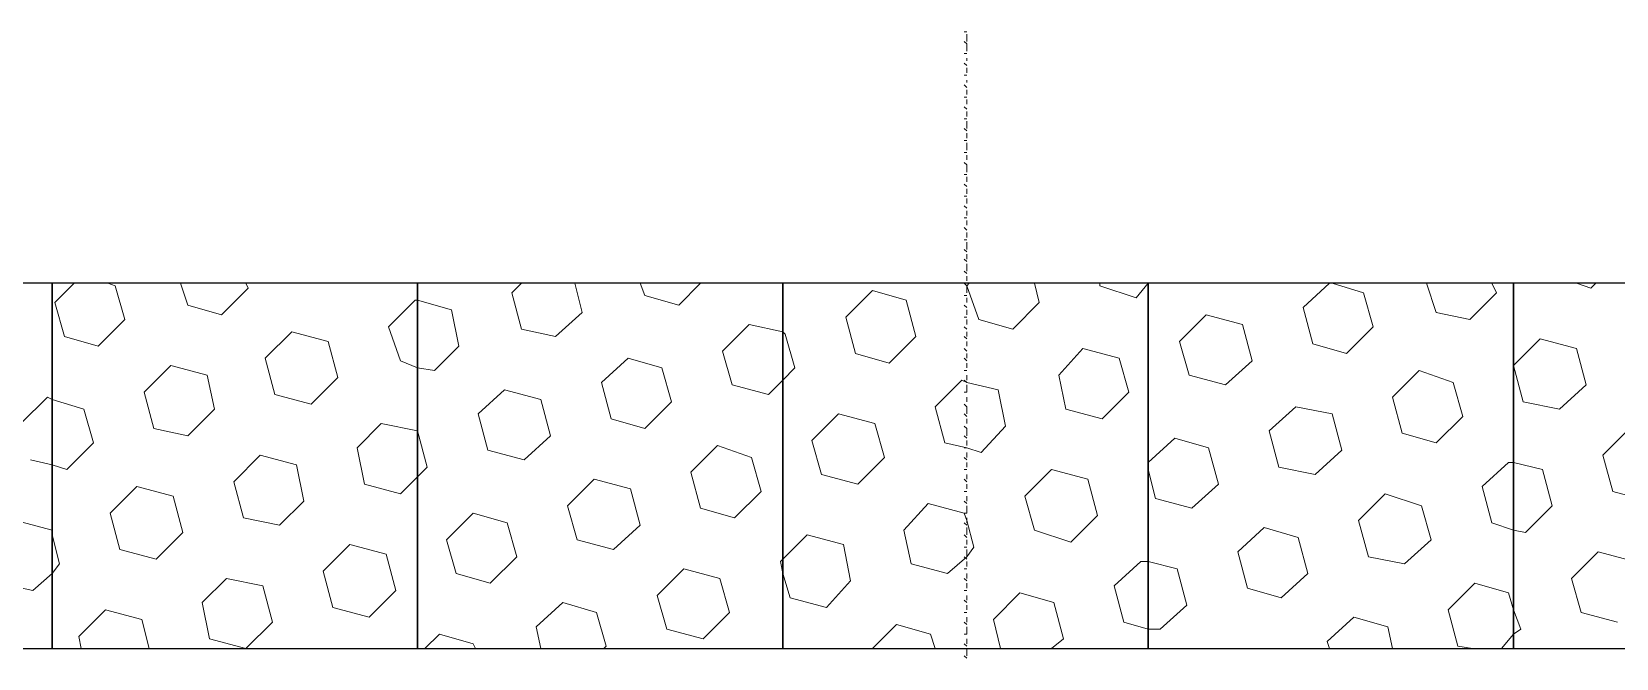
# Model space of a CAD drawing. Header units: millimetres. Extents: x 2928 to 3112, y 1220 to 1280.
# Drawn here: x 3096.833 to 3099, y 1260.723 to 1261.58 of the extents above; entities that cross this region are included whole.
import ezdxf

# ---------------------------------------------------------------- set-up
doc = ezdxf.new("R2010")
doc.units = ezdxf.units.MM

msp = doc.modelspace()

# ---------------------------------------------------------------- linework, layer by layer
at = {"color": 252, "linetype": 'Continuous', "lineweight": 5, "true_color": 0x989898}
for points in [[(3098.11193, 1261.58007), (3098.10862, 1261.58007), (3098.10862, 1261.58007)], [(3098.11193, 1261.57676), (3098.11193, 1261.56683), (3098.11193, 1261.56683)], [(3098.11193, 1261.56353), (3098.10862, 1261.56683), (3098.10862, 1261.56683)], [(3098.11193, 1261.56353), (3098.11193, 1261.5536), (3098.11193, 1261.5536)], [(3098.11193, 1261.55029), (3098.10862, 1261.55029), (3098.10862, 1261.55029)], [(3098.11193, 1261.53375), (3098.10862, 1261.53706), (3098.10862, 1261.53706)], [(3098.11193, 1261.54368), (3098.11193, 1261.54037), (3098.11193, 1261.54037)], [(3098.11193, 1261.52052), (3098.10862, 1261.52052), (3098.10862, 1261.52052)], [(3098.11193, 1261.53045), (3098.11193, 1261.52383), (3098.11193, 1261.52383)], [(3098.11193, 1261.51391), (3098.11193, 1261.5106), (3098.11193, 1261.5106)], [(3098.11193, 1261.50398), (3098.10862, 1261.50729), (3098.10862, 1261.50729)], [(3098.11193, 1261.49075), (3098.10862, 1261.49075), (3098.10862, 1261.49075)], [(3098.11193, 1261.50067), (3098.11193, 1261.49406), (3098.11193, 1261.49406)], [(3098.11193, 1261.47421), (3098.10862, 1261.47752), (3098.10862, 1261.47752)], [(3098.11193, 1261.48744), (3098.11193, 1261.48083), (3098.11193, 1261.48083)], [(3098.11193, 1261.4709), (3098.11193, 1261.46429), (3098.11193, 1261.46429)], [(3098.11193, 1261.46098), (3098.10862, 1261.46098), (3098.10862, 1261.46098)], [(3098.11193, 1261.44444), (3098.10862, 1261.44775), (3098.10862, 1261.44775)], [(3098.11193, 1261.45767), (3098.11193, 1261.44775), (3098.11193, 1261.44775)], [(3098.11193, 1261.43121), (3098.10862, 1261.43121), (3098.10862, 1261.43121)], [(3098.11193, 1261.44113), (3098.11193, 1261.43451), (3098.11193, 1261.43451)], [(3098.11193, 1261.4279), (3098.11193, 1261.41797), (3098.11193, 1261.41797)], [(3098.11193, 1261.41467), (3098.10862, 1261.41467), (3098.10862, 1261.41467)], [(3098.11193, 1261.41136), (3098.11193, 1261.40474), (3098.11193, 1261.40474)], [(3098.11193, 1261.39813), (3098.10862, 1261.40143), (3098.10862, 1261.40143)], [(3098.11193, 1261.38489), (3098.10862, 1261.38489), (3098.10862, 1261.38489)], [(3098.11193, 1261.39813), (3098.11193, 1261.3882), (3098.11193, 1261.3882)], [(3098.11193, 1261.38159), (3098.11193, 1261.37497), (3098.11193, 1261.37497)], [(3098.11193, 1261.36835), (3098.10862, 1261.37166), (3098.10862, 1261.37166)], [(3098.11193, 1261.36505), (3098.11193, 1261.35843), (3098.11193, 1261.35843)], [(3098.11193, 1261.35512), (3098.10862, 1261.35512), (3098.10862, 1261.35512)], [(3098.11193, 1261.33858), (3098.10862, 1261.34189), (3098.10862, 1261.34189)], [(3098.11193, 1261.35182), (3098.11193, 1261.3452), (3098.11193, 1261.3452)], [(3098.11193, 1261.32535), (3098.10862, 1261.32535), (3098.10862, 1261.32535)], [(3098.11193, 1261.33528), (3098.11193, 1261.32866), (3098.11193, 1261.32866)], [(3098.11193, 1261.32204), (3098.11193, 1261.31543), (3098.11193, 1261.31543)], [(3098.11193, 1261.30881), (3098.10862, 1261.31212), (3098.10862, 1261.31212)], [(3098.11193, 1261.29558), (3098.10862, 1261.29558), (3098.10862, 1261.29558)], [(3098.11193, 1261.3055), (3098.11193, 1261.29889), (3098.11193, 1261.29889)], [(3098.11193, 1261.27904), (3098.10862, 1261.28235), (3098.10862, 1261.28235)], [(3098.11193, 1261.29227), (3098.11193, 1261.28235), (3098.11193, 1261.28235)], [(3098.11193, 1261.27573), (3098.11193, 1261.26912), (3098.11193, 1261.26912)], [(3098.11193, 1261.26581), (3098.10862, 1261.26912), (3098.10862, 1261.26912)], [(3098.11193, 1261.24927), (3098.10862, 1261.25258), (3098.10862, 1261.25258)], [(3098.11193, 1261.2625), (3098.11193, 1261.25258), (3098.11193, 1261.25258)], [(3098.11193, 1261.23273), (3098.10862, 1261.23604), (3098.10862, 1261.23604)], [(3098.11193, 1261.24596), (3098.11193, 1261.23934), (3098.11193, 1261.23934)], [(3098.11193, 1261.23273), (3098.11193, 1261.2228), (3098.11193, 1261.2228)], [(3098.11193, 1261.2195), (3098.10862, 1261.2195), (3098.10862, 1261.2195)], [(3098.11193, 1261.21619), (3098.11193, 1261.20957), (3098.11193, 1261.20957)], [(3098.11193, 1261.20296), (3098.10862, 1261.20626), (3098.10862, 1261.20626)], [(3098.11193, 1261.18972), (3098.10862, 1261.18972), (3098.10862, 1261.18972)], [(3098.11193, 1261.19965), (3098.11193, 1261.19303), (3098.11193, 1261.19303)], [(3098.11193, 1261.18642), (3098.11193, 1261.1798), (3098.11193, 1261.1798)], [(3098.11193, 1261.17318), (3098.10862, 1261.17649), (3098.10862, 1261.17649)], [(3098.11193, 1261.16988), (3098.11193, 1261.16326), (3098.11193, 1261.16326)], [(3098.11193, 1261.15995), (3098.10862, 1261.16326), (3098.10862, 1261.16326)], [(3098.11193, 1261.14341), (3098.10862, 1261.14672), (3098.10862, 1261.14672)], [(3098.11193, 1261.15664), (3098.11193, 1261.15003), (3098.11193, 1261.15003)], [(3098.11193, 1261.13018), (3098.10862, 1261.13349), (3098.10862, 1261.13349)], [(3098.11193, 1261.1401), (3098.11193, 1261.13349), (3098.11193, 1261.13349)], [(3098.11193, 1261.12687), (3098.11193, 1261.12026), (3098.11193, 1261.12026)], [(3098.11193, 1261.11695), (3098.10862, 1261.11695), (3098.10862, 1261.11695)], [(3098.11193, 1261.10041), (3098.10862, 1261.10372), (3098.10862, 1261.10372)], [(3098.11193, 1261.11033), (3098.11193, 1261.10372), (3098.11193, 1261.10372)], [(3098.11193, 1261.08718), (3098.10862, 1261.08718), (3098.10862, 1261.08718)], [(3098.11193, 1261.0971), (3098.11193, 1261.08718), (3098.11193, 1261.08718)], [(3098.11193, 1261.08056), (3098.11193, 1261.07394), (3098.11193, 1261.07394)], [(3098.11193, 1261.06733), (3098.10862, 1261.07064), (3098.10862, 1261.07064)], [(3098.11193, 1261.0541), (3098.10862, 1261.05741), (3098.10862, 1261.05741)], [(3098.11193, 1261.06733), (3098.11193, 1261.05741), (3098.11193, 1261.05741)], [(3098.11193, 1261.03756), (3098.10862, 1261.04087), (3098.10862, 1261.04087)], [(3098.11193, 1261.05079), (3098.11193, 1261.04417), (3098.11193, 1261.04417)], [(3098.11193, 1261.03756), (3098.11193, 1261.02763), (3098.11193, 1261.02763)], [(3098.11193, 1261.02433), (3098.10862, 1261.02763), (3098.10862, 1261.02763)], [(3098.11193, 1261.02102), (3098.11193, 1261.0144), (3098.11193, 1261.0144)], [(3098.11193, 1261.01109), (3098.10862, 1261.01109), (3098.10862, 1261.01109)], [(3098.11193, 1260.99455), (3098.10862, 1260.99786), (3098.10862, 1260.99786)], [(3098.11193, 1261.00448), (3098.11193, 1260.99786), (3098.11193, 1260.99786)], [(3098.11193, 1260.99125), (3098.11193, 1260.98463), (3098.11193, 1260.98463)], [(3098.11193, 1260.98132), (3098.10862, 1260.98132), (3098.10862, 1260.98132)], [(3098.11193, 1260.97471), (3098.11193, 1260.96809), (3098.11193, 1260.96809)], [(3098.11193, 1260.96478), (3098.10862, 1260.96809), (3098.10862, 1260.96809)], [(3098.11193, 1260.95155), (3098.10862, 1260.95155), (3098.10862, 1260.95155)], [(3098.11193, 1260.96147), (3098.11193, 1260.95486), (3098.11193, 1260.95486)], [(3098.11193, 1260.93501), (3098.10862, 1260.93832), (3098.10862, 1260.93832)], [(3098.11193, 1260.94493), (3098.11193, 1260.93832), (3098.11193, 1260.93832)], [(3098.11193, 1260.9317), (3098.11193, 1260.92178), (3098.11193, 1260.92178)], [(3098.11193, 1260.92178), (3098.10862, 1260.92178), (3098.10862, 1260.92178)], [(3098.11193, 1260.90524), (3098.10862, 1260.90855), (3098.10862, 1260.90855)], [(3098.11193, 1260.91516), (3098.11193, 1260.90855), (3098.11193, 1260.90855)], [(3098.11193, 1260.8887), (3098.10862, 1260.89201), (3098.10862, 1260.89201)], [(3098.11193, 1260.90193), (3098.11193, 1260.89201), (3098.11193, 1260.89201)], [(3098.11193, 1260.88539), (3098.11193, 1260.87877), (3098.11193, 1260.87877)], [(3098.11193, 1260.87547), (3098.10862, 1260.87547), (3098.10862, 1260.87547)], [(3098.11193, 1260.85893), (3098.10862, 1260.86223), (3098.10862, 1260.86223)], [(3098.11193, 1260.87216), (3098.11193, 1260.86223), (3098.11193, 1260.86223)], [(3098.11193, 1260.84569), (3098.10862, 1260.84569), (3098.10862, 1260.84569)], [(3098.11193, 1260.85562), (3098.11193, 1260.849), (3098.11193, 1260.849)], [(3098.11193, 1260.83908), (3098.11193, 1260.83246), (3098.11193, 1260.83246)], [(3098.11193, 1260.82915), (3098.10862, 1260.83246), (3098.10862, 1260.83246)], [(3098.11193, 1260.82585), (3098.11193, 1260.81923), (3098.11193, 1260.81923)], [(3098.11193, 1260.81592), (3098.10862, 1260.81592), (3098.10862, 1260.81592)], [(3098.11193, 1260.79938), (3098.10862, 1260.80269), (3098.10862, 1260.80269)], [(3098.11193, 1260.80931), (3098.11193, 1260.80269), (3098.11193, 1260.80269)], [(3098.11193, 1260.79607), (3098.11193, 1260.78946), (3098.11193, 1260.78946)], [(3098.11193, 1260.78615), (3098.10862, 1260.78615), (3098.10862, 1260.78615)], [(3098.11193, 1260.77954), (3098.11193, 1260.77292), (3098.11193, 1260.77292)], [(3098.11193, 1260.76961), (3098.10862, 1260.77292), (3098.10862, 1260.77292)], [(3098.11193, 1260.75638), (3098.10862, 1260.75638), (3098.10862, 1260.75638)], [(3098.11193, 1260.7663), (3098.11193, 1260.75638), (3098.11193, 1260.75638)], [(3098.11193, 1260.73984), (3098.10862, 1260.74315), (3098.10862, 1260.74315)], [(3098.11193, 1260.74976), (3098.11193, 1260.74315), (3098.11193, 1260.74315)], [(3098.11193, 1260.73653), (3098.11193, 1260.72661), (3098.11193, 1260.72661)], [(3098.11193, 1260.7233), (3098.10862, 1260.72661), (3098.10862, 1260.72661)]]:
    msp.add_lwpolyline(points, dxfattribs=at)
at = {"color": 7, "linetype": 'Continuous', "lineweight": -2, "true_color": 0x000007}
for points in [[(3096.3587, 1260.73653), (3096.86151, 1260.73653), (3096.86151, 1261.23604), (3096.3587, 1261.23604)], [(3096.86151, 1260.73653), (3097.36101, 1260.73653), (3097.36101, 1261.23604), (3096.86151, 1261.23604)], [(3097.36101, 1260.73653), (3097.86052, 1260.73653), (3097.86052, 1261.23604), (3097.36101, 1261.23604)], [(3097.86052, 1260.73653), (3098.36002, 1260.73653), (3098.36002, 1261.23604), (3097.86052, 1261.23604)], [(3098.36002, 1260.73653), (3098.85953, 1260.73653), (3098.85953, 1261.23604), (3098.36002, 1261.23604)], [(3098.85953, 1260.73653), (3099.35903, 1260.73653), (3099.35903, 1261.23604), (3098.85953, 1261.23604)]]:
    msp.add_lwpolyline(points, close=True, dxfattribs=at)
at = {"color": 9, "linetype": 'Continuous', "lineweight": 5, "true_color": 0xbababa}
for points in [[(3096.86482, 1261.20957), (3096.89128, 1261.23604), (3096.89128, 1261.23604)], [(3096.94752, 1261.23273), (3096.93759, 1261.23604), (3096.93759, 1261.23604)], [(3096.96075, 1261.18642), (3096.94752, 1261.23273), (3096.94752, 1261.23273)], [(3097.04676, 1261.20626), (3097.03683, 1261.23604), (3097.03683, 1261.23604)], [(3097.09307, 1261.19303), (3097.12946, 1261.22942), (3097.12946, 1261.22942)], [(3097.12946, 1261.22942), (3097.12615, 1261.23604), (3097.12615, 1261.23604)], [(3097.49003, 1261.2228), (3097.50326, 1261.23604), (3097.50326, 1261.23604)], [(3097.58596, 1261.19634), (3097.57603, 1261.23604), (3097.57603, 1261.23604)], [(3097.67196, 1261.2195), (3097.66535, 1261.23604), (3097.66535, 1261.23604)], [(3097.71828, 1261.20626), (3097.74805, 1261.23604), (3097.74805, 1261.23604)], [(3098.11193, 1261.23273), (3098.11523, 1261.23604), (3098.11523, 1261.23604)], [(3098.12847, 1261.18642), (3098.11193, 1261.23273), (3098.11193, 1261.23273)], [(3098.21117, 1261.20957), (3098.20455, 1261.23604), (3098.20455, 1261.23604)], [(3098.29386, 1261.23273), (3098.29386, 1261.23604), (3098.29386, 1261.23604)], [(3098.34348, 1261.21619), (3098.29386, 1261.23273), (3098.29386, 1261.23273)], [(3098.34348, 1261.21619), (3098.36002, 1261.23604), (3098.36002, 1261.23604)], [(3098.57173, 1261.20296), (3098.60812, 1261.23604), (3098.60812, 1261.23604)], [(3098.65443, 1261.2228), (3098.61143, 1261.23604), (3098.61143, 1261.23604)], [(3098.75367, 1261.19634), (3098.74044, 1261.23604), (3098.74044, 1261.23604)], [(3098.83637, 1261.2228), (3098.82976, 1261.23604), (3098.82976, 1261.23604)], [(3098.96538, 1261.22942), (3098.94554, 1261.23604), (3098.94554, 1261.23604)], [(3098.96538, 1261.22942), (3098.972, 1261.23604), (3098.972, 1261.23604)], [(3096.87805, 1261.16326), (3096.86482, 1261.20957), (3096.86482, 1261.20957)], [(3097.32132, 1261.17649), (3097.35771, 1261.21288), (3097.35771, 1261.21288)], [(3097.36101, 1261.21288), (3097.35771, 1261.21288), (3097.35771, 1261.21288)], [(3097.40733, 1261.19965), (3097.36101, 1261.21288), (3097.36101, 1261.21288)], [(3097.50326, 1261.17318), (3097.49003, 1261.2228), (3097.49003, 1261.2228)], [(3097.71828, 1261.20626), (3097.67196, 1261.2195), (3097.67196, 1261.2195)], [(3097.94653, 1261.18972), (3097.98291, 1261.22611), (3097.98291, 1261.22611)], [(3098.02923, 1261.21288), (3097.98291, 1261.22611), (3097.98291, 1261.22611)], [(3098.04246, 1261.16326), (3098.02923, 1261.21288), (3098.02923, 1261.21288)], [(3098.17478, 1261.17318), (3098.21117, 1261.20957), (3098.21117, 1261.20957)], [(3098.66767, 1261.17649), (3098.65443, 1261.2228), (3098.65443, 1261.2228)], [(3098.79998, 1261.18642), (3098.83637, 1261.2228), (3098.83637, 1261.2228)], [(3096.92436, 1261.15003), (3096.96075, 1261.18642), (3096.96075, 1261.18642)], [(3097.09307, 1261.19303), (3097.04676, 1261.20626), (3097.04676, 1261.20626)], [(3097.41725, 1261.15003), (3097.40733, 1261.19965), (3097.40733, 1261.19965)], [(3097.54957, 1261.16326), (3097.58596, 1261.19634), (3097.58596, 1261.19634)], [(3097.95976, 1261.1401), (3097.94653, 1261.18972), (3097.94653, 1261.18972)], [(3098.17478, 1261.17318), (3098.12847, 1261.18642), (3098.12847, 1261.18642)], [(3098.40303, 1261.15664), (3098.43942, 1261.19303), (3098.43942, 1261.19303)], [(3098.48904, 1261.1798), (3098.43942, 1261.19303), (3098.43942, 1261.19303)], [(3098.58497, 1261.15334), (3098.57173, 1261.20296), (3098.57173, 1261.20296)], [(3098.79998, 1261.18642), (3098.75367, 1261.19634), (3098.75367, 1261.19634)], [(3097.15261, 1261.13349), (3097.189, 1261.16988), (3097.189, 1261.16988)], [(3097.23862, 1261.15664), (3097.189, 1261.16988), (3097.189, 1261.16988)], [(3097.33786, 1261.13018), (3097.32132, 1261.17649), (3097.32132, 1261.17649)], [(3097.54957, 1261.16326), (3097.50326, 1261.17318), (3097.50326, 1261.17318)], [(3097.77782, 1261.14341), (3097.81421, 1261.1798), (3097.81421, 1261.1798)], [(3097.86052, 1261.16988), (3097.81421, 1261.1798), (3097.81421, 1261.1798)], [(3097.86383, 1261.16657), (3097.86052, 1261.16988), (3097.86052, 1261.16988)], [(3097.87706, 1261.12026), (3097.86383, 1261.16657), (3097.86383, 1261.16657)], [(3098.50227, 1261.13018), (3098.48904, 1261.1798), (3098.48904, 1261.1798)], [(3098.63128, 1261.1401), (3098.66767, 1261.17649), (3098.66767, 1261.17649)], [(3096.92436, 1261.15003), (3096.87805, 1261.16326), (3096.87805, 1261.16326)], [(3097.25185, 1261.10702), (3097.23862, 1261.15664), (3097.23862, 1261.15664)], [(3097.38417, 1261.11695), (3097.41725, 1261.15003), (3097.41725, 1261.15003)], [(3097.79105, 1261.0971), (3097.77782, 1261.14341), (3097.77782, 1261.14341)], [(3098.00607, 1261.12687), (3098.04246, 1261.16326), (3098.04246, 1261.16326)], [(3098.23763, 1261.11033), (3098.27071, 1261.14672), (3098.27071, 1261.14672)], [(3098.32033, 1261.13349), (3098.27071, 1261.14672), (3098.27071, 1261.14672)], [(3098.41626, 1261.11033), (3098.40303, 1261.15664), (3098.40303, 1261.15664)], [(3098.63128, 1261.1401), (3098.58497, 1261.15334), (3098.58497, 1261.15334)], [(3098.85953, 1261.12356), (3098.89592, 1261.15995), (3098.89592, 1261.15995)], [(3098.94554, 1261.14672), (3098.89592, 1261.15995), (3098.89592, 1261.15995)], [(3098.95877, 1261.0971), (3098.94554, 1261.14672), (3098.94554, 1261.14672)], [(3096.98721, 1261.08718), (3097.0236, 1261.12356), (3097.0236, 1261.12356)], [(3097.07322, 1261.11033), (3097.0236, 1261.12356), (3097.0236, 1261.12356)], [(3097.16584, 1261.08387), (3097.15261, 1261.13349), (3097.15261, 1261.13349)], [(3097.36101, 1261.12026), (3097.33786, 1261.13018), (3097.33786, 1261.13018)], [(3097.61242, 1261.10041), (3097.64881, 1261.13349), (3097.64881, 1261.13349)], [(3097.69512, 1261.12026), (3097.64881, 1261.13349), (3097.64881, 1261.13349)], [(3098.00607, 1261.12687), (3097.95976, 1261.1401), (3097.95976, 1261.1401)], [(3098.33356, 1261.08718), (3098.32033, 1261.13349), (3098.32033, 1261.13349)], [(3098.46588, 1261.0971), (3098.50227, 1261.13018), (3098.50227, 1261.13018)], [(3098.87276, 1261.07394), (3098.85953, 1261.12356), (3098.85953, 1261.12356)], [(3097.08314, 1261.06402), (3097.07322, 1261.11033), (3097.07322, 1261.11033)], [(3097.21546, 1261.07064), (3097.25185, 1261.10702), (3097.25185, 1261.10702)], [(3097.38417, 1261.11695), (3097.36101, 1261.12026), (3097.36101, 1261.12026)], [(3097.62565, 1261.05079), (3097.61242, 1261.10041), (3097.61242, 1261.10041)], [(3097.70835, 1261.07394), (3097.69512, 1261.12026), (3097.69512, 1261.12026)], [(3097.84067, 1261.08387), (3097.86052, 1261.10372), (3097.86052, 1261.10372)], [(3097.86052, 1261.10372), (3097.87706, 1261.12026), (3097.87706, 1261.12026)], [(3098.06892, 1261.06733), (3098.10531, 1261.10372), (3098.10531, 1261.10372)], [(3098.11193, 1261.10041), (3098.10531, 1261.10372), (3098.10531, 1261.10372)], [(3098.15493, 1261.09048), (3098.11193, 1261.10041), (3098.11193, 1261.10041)], [(3098.24755, 1261.06402), (3098.23763, 1261.11033), (3098.23763, 1261.11033)], [(3098.46588, 1261.0971), (3098.41626, 1261.11033), (3098.41626, 1261.11033)], [(3098.69413, 1261.08056), (3098.73052, 1261.11695), (3098.73052, 1261.11695)], [(3098.77683, 1261.10041), (3098.73052, 1261.11695), (3098.73052, 1261.11695)], [(3098.79006, 1261.0541), (3098.77683, 1261.10041), (3098.77683, 1261.10041)], [(3096.81851, 1261.04417), (3096.85489, 1261.08056), (3096.85489, 1261.08056)], [(3096.86151, 1261.07725), (3096.85489, 1261.08056), (3096.85489, 1261.08056)], [(3096.90451, 1261.06402), (3096.86151, 1261.07725), (3096.86151, 1261.07725)], [(3097.00045, 1261.03756), (3096.98721, 1261.08718), (3096.98721, 1261.08718)], [(3097.21546, 1261.07064), (3097.16584, 1261.08387), (3097.16584, 1261.08387)], [(3097.44371, 1261.05741), (3097.4801, 1261.09048), (3097.4801, 1261.09048)], [(3097.52972, 1261.07725), (3097.4801, 1261.09048), (3097.4801, 1261.09048)], [(3097.54295, 1261.02763), (3097.52972, 1261.07725), (3097.52972, 1261.07725)], [(3097.84067, 1261.08387), (3097.79105, 1261.0971), (3097.79105, 1261.0971)], [(3098.16485, 1261.04087), (3098.15493, 1261.09048), (3098.15493, 1261.09048)], [(3098.29717, 1261.05079), (3098.33356, 1261.08718), (3098.33356, 1261.08718)], [(3098.70736, 1261.03094), (3098.69413, 1261.08056), (3098.69413, 1261.08056)], [(3098.92238, 1261.06402), (3098.95877, 1261.0971), (3098.95877, 1261.0971)], [(3096.91775, 1261.01771), (3096.90451, 1261.06402), (3096.90451, 1261.06402)], [(3097.04676, 1261.02763), (3097.08314, 1261.06402), (3097.08314, 1261.06402)], [(3097.45695, 1261.00779), (3097.44371, 1261.05741), (3097.44371, 1261.05741)], [(3097.67196, 1261.03756), (3097.70835, 1261.07394), (3097.70835, 1261.07394)], [(3097.90022, 1261.02102), (3097.9366, 1261.05741), (3097.9366, 1261.05741)], [(3097.98622, 1261.04417), (3097.9366, 1261.05741), (3097.9366, 1261.05741)], [(3098.08215, 1261.01771), (3098.06892, 1261.06733), (3098.06892, 1261.06733)], [(3098.29717, 1261.05079), (3098.24755, 1261.06402), (3098.24755, 1261.06402)], [(3098.52542, 1261.03425), (3098.56181, 1261.06733), (3098.56181, 1261.06733)], [(3098.61143, 1261.05741), (3098.56181, 1261.06733), (3098.56181, 1261.06733)], [(3098.62466, 1261.00779), (3098.61143, 1261.05741), (3098.61143, 1261.05741)], [(3098.92238, 1261.06402), (3098.87276, 1261.07394), (3098.87276, 1261.07394)], [(3097.04676, 1261.02763), (3097.00045, 1261.03756), (3097.00045, 1261.03756)], [(3097.27832, 1261.01109), (3097.3114, 1261.04417), (3097.3114, 1261.04417)], [(3097.36101, 1261.03425), (3097.3114, 1261.04417), (3097.3114, 1261.04417)], [(3097.37425, 1260.98463), (3097.36101, 1261.03425), (3097.36101, 1261.03425)], [(3097.67196, 1261.03756), (3097.62565, 1261.05079), (3097.62565, 1261.05079)], [(3097.99945, 1260.99786), (3097.98622, 1261.04417), (3097.98622, 1261.04417)], [(3098.13177, 1261.00448), (3098.16485, 1261.04087), (3098.16485, 1261.04087)], [(3098.53865, 1260.98463), (3098.52542, 1261.03425), (3098.52542, 1261.03425)], [(3098.75367, 1261.01771), (3098.79006, 1261.0541), (3098.79006, 1261.0541)], [(3098.98192, 1261.00117), (3099.01831, 1261.03756), (3099.01831, 1261.03756)], [(3096.88136, 1260.98132), (3096.91775, 1261.01771), (3096.91775, 1261.01771)], [(3097.50657, 1260.99455), (3097.54295, 1261.02763), (3097.54295, 1261.02763)], [(3097.73482, 1260.97801), (3097.7712, 1261.0144), (3097.7712, 1261.0144)], [(3097.81752, 1260.99786), (3097.7712, 1261.0144), (3097.7712, 1261.0144)], [(3097.91345, 1260.97471), (3097.90022, 1261.02102), (3097.90022, 1261.02102)], [(3098.11193, 1261.01109), (3098.08215, 1261.01771), (3098.08215, 1261.01771)], [(3098.36002, 1260.99125), (3098.39641, 1261.02433), (3098.39641, 1261.02433)], [(3098.44272, 1261.01109), (3098.39641, 1261.02433), (3098.39641, 1261.02433)], [(3098.75367, 1261.01771), (3098.70736, 1261.03094), (3098.70736, 1261.03094)], [(3096.86151, 1260.98794), (3096.83174, 1260.99455), (3096.83174, 1260.99455)], [(3097.10961, 1260.96478), (3097.146, 1261.00117), (3097.146, 1261.00117)], [(3097.19562, 1260.98794), (3097.146, 1261.00117), (3097.146, 1261.00117)], [(3097.28824, 1260.96147), (3097.27832, 1261.01109), (3097.27832, 1261.01109)], [(3097.50657, 1260.99455), (3097.45695, 1261.00779), (3097.45695, 1261.00779)], [(3097.83075, 1260.95155), (3097.81752, 1260.99786), (3097.81752, 1260.99786)], [(3097.96307, 1260.96147), (3097.99945, 1260.99786), (3097.99945, 1260.99786)], [(3098.13177, 1261.00448), (3098.11193, 1261.01109), (3098.11193, 1261.01109)], [(3098.36002, 1260.98132), (3098.36002, 1260.99125), (3098.36002, 1260.99125)], [(3098.45596, 1260.96147), (3098.44272, 1261.01109), (3098.44272, 1261.01109)], [(3098.58827, 1260.97471), (3098.62466, 1261.00779), (3098.62466, 1261.00779)], [(3098.81652, 1260.95817), (3098.85291, 1260.99125), (3098.85291, 1260.99125)], [(3098.85953, 1260.99125), (3098.85291, 1260.99125), (3098.85291, 1260.99125)], [(3098.89922, 1260.98132), (3098.85953, 1260.99125), (3098.85953, 1260.99125)], [(3098.99516, 1260.95155), (3098.98192, 1261.00117), (3098.98192, 1261.00117)], [(3096.88136, 1260.98132), (3096.86151, 1260.98794), (3096.86151, 1260.98794)], [(3097.20554, 1260.93832), (3097.19562, 1260.98794), (3097.19562, 1260.98794)], [(3097.33786, 1260.94824), (3097.36101, 1260.9714), (3097.36101, 1260.9714)], [(3097.36101, 1260.9714), (3097.37425, 1260.98463), (3097.37425, 1260.98463)], [(3097.74805, 1260.92839), (3097.73482, 1260.97801), (3097.73482, 1260.97801)], [(3097.96307, 1260.96147), (3097.91345, 1260.97471), (3097.91345, 1260.97471)], [(3098.19132, 1260.94493), (3098.2277, 1260.98132), (3098.2277, 1260.98132)], [(3098.27732, 1260.96809), (3098.2277, 1260.98132), (3098.2277, 1260.98132)], [(3098.36995, 1260.94163), (3098.36002, 1260.98132), (3098.36002, 1260.98132)], [(3098.58827, 1260.97471), (3098.53865, 1260.98463), (3098.53865, 1260.98463)], [(3098.91246, 1260.9317), (3098.89922, 1260.98132), (3098.89922, 1260.98132)], [(3096.9409, 1260.92178), (3096.97729, 1260.95817), (3096.97729, 1260.95817)], [(3097.02691, 1260.94493), (3096.97729, 1260.95817), (3096.97729, 1260.95817)], [(3097.12284, 1260.91516), (3097.10961, 1260.96478), (3097.10961, 1260.96478)], [(3097.33786, 1260.94824), (3097.28824, 1260.96147), (3097.28824, 1260.96147)], [(3097.56611, 1260.9317), (3097.6025, 1260.96809), (3097.6025, 1260.96809)], [(3097.65212, 1260.95486), (3097.6025, 1260.96809), (3097.6025, 1260.96809)], [(3097.66535, 1260.90524), (3097.65212, 1260.95486), (3097.65212, 1260.95486)], [(3097.79436, 1260.91516), (3097.83075, 1260.95155), (3097.83075, 1260.95155)], [(3098.29056, 1260.91847), (3098.27732, 1260.96809), (3098.27732, 1260.96809)], [(3098.41957, 1260.92839), (3098.45596, 1260.96147), (3098.45596, 1260.96147)], [(3098.64782, 1260.91185), (3098.68421, 1260.94824), (3098.68421, 1260.94824)], [(3098.73383, 1260.9317), (3098.68421, 1260.94824), (3098.68421, 1260.94824)], [(3098.82976, 1260.90855), (3098.81652, 1260.95817), (3098.81652, 1260.95817)], [(3099.04478, 1260.93832), (3098.99516, 1260.95155), (3098.99516, 1260.95155)], [(3097.04014, 1260.89531), (3097.02691, 1260.94493), (3097.02691, 1260.94493)], [(3097.17246, 1260.90524), (3097.20554, 1260.93832), (3097.20554, 1260.93832)], [(3097.57934, 1260.88539), (3097.56611, 1260.9317), (3097.56611, 1260.9317)], [(3097.79436, 1260.91516), (3097.74805, 1260.92839), (3097.74805, 1260.92839)], [(3098.02592, 1260.89862), (3098.059, 1260.93501), (3098.059, 1260.93501)], [(3098.10862, 1260.92178), (3098.059, 1260.93501), (3098.059, 1260.93501)], [(3098.20455, 1260.89862), (3098.19132, 1260.94493), (3098.19132, 1260.94493)], [(3098.41957, 1260.92839), (3098.36995, 1260.94163), (3098.36995, 1260.94163)], [(3098.74706, 1260.88539), (3098.73383, 1260.9317), (3098.73383, 1260.9317)], [(3098.87607, 1260.89531), (3098.91246, 1260.9317), (3098.91246, 1260.9317)], [(3096.86151, 1260.89862), (3096.81189, 1260.91185), (3096.81189, 1260.91185)], [(3096.95413, 1260.87216), (3096.9409, 1260.92178), (3096.9409, 1260.92178)], [(3097.17246, 1260.90524), (3097.12284, 1260.91516), (3097.12284, 1260.91516)], [(3097.40071, 1260.88539), (3097.4371, 1260.92178), (3097.4371, 1260.92178)], [(3097.48341, 1260.90855), (3097.4371, 1260.92178), (3097.4371, 1260.92178)], [(3097.49664, 1260.86223), (3097.48341, 1260.90855), (3097.48341, 1260.90855)], [(3097.62896, 1260.87216), (3097.66535, 1260.90524), (3097.66535, 1260.90524)], [(3098.11193, 1260.91185), (3098.10862, 1260.92178), (3098.10862, 1260.92178)], [(3098.12185, 1260.87547), (3098.11193, 1260.91185), (3098.11193, 1260.91185)], [(3098.25417, 1260.88208), (3098.29056, 1260.91847), (3098.29056, 1260.91847)], [(3098.66105, 1260.86223), (3098.64782, 1260.91185), (3098.64782, 1260.91185)], [(3098.85953, 1260.89862), (3098.82976, 1260.90855), (3098.82976, 1260.90855)], [(3096.86151, 1260.89201), (3096.86151, 1260.89862), (3096.86151, 1260.89862)], [(3096.87143, 1260.85231), (3096.86151, 1260.89201), (3096.86151, 1260.89201)], [(3097.00375, 1260.85893), (3097.04014, 1260.89531), (3097.04014, 1260.89531)], [(3097.41394, 1260.83908), (3097.40071, 1260.88539), (3097.40071, 1260.88539)], [(3097.62896, 1260.87216), (3097.57934, 1260.88539), (3097.57934, 1260.88539)], [(3097.86052, 1260.85893), (3097.8936, 1260.89201), (3097.8936, 1260.89201)], [(3097.94322, 1260.87877), (3097.8936, 1260.89201), (3097.8936, 1260.89201)], [(3098.03584, 1260.85231), (3098.02592, 1260.89862), (3098.02592, 1260.89862)], [(3098.25417, 1260.88208), (3098.20455, 1260.89862), (3098.20455, 1260.89862)], [(3098.48242, 1260.86885), (3098.51881, 1260.90193), (3098.51881, 1260.90193)], [(3098.56512, 1260.8887), (3098.51881, 1260.90193), (3098.51881, 1260.90193)], [(3098.57835, 1260.83908), (3098.56512, 1260.8887), (3098.56512, 1260.8887)], [(3098.71067, 1260.85231), (3098.74706, 1260.88539), (3098.74706, 1260.88539)], [(3098.87607, 1260.89531), (3098.85953, 1260.89862), (3098.85953, 1260.89862)], [(3097.00375, 1260.85893), (3096.95413, 1260.87216), (3096.95413, 1260.87216)], [(3097.232, 1260.84239), (3097.26839, 1260.87877), (3097.26839, 1260.87877)], [(3097.31801, 1260.86554), (3097.26839, 1260.87877), (3097.26839, 1260.87877)], [(3097.33124, 1260.81592), (3097.31801, 1260.86554), (3097.31801, 1260.86554)], [(3097.46025, 1260.82585), (3097.49664, 1260.86223), (3097.49664, 1260.86223)], [(3097.95314, 1260.82915), (3097.94322, 1260.87877), (3097.94322, 1260.87877)], [(3098.08546, 1260.83908), (3098.11193, 1260.86223), (3098.11193, 1260.86223)], [(3098.11193, 1260.86223), (3098.12185, 1260.87547), (3098.12185, 1260.87547)], [(3098.49565, 1260.81923), (3098.48242, 1260.86885), (3098.48242, 1260.86885)], [(3098.71067, 1260.85231), (3098.66105, 1260.86223), (3098.66105, 1260.86223)], [(3098.93892, 1260.83246), (3098.97531, 1260.86885), (3098.97531, 1260.86885)], [(3099.02493, 1260.85562), (3098.97531, 1260.86885), (3098.97531, 1260.86885)], [(3096.83505, 1260.81592), (3096.86151, 1260.83908), (3096.86151, 1260.83908)], [(3096.86151, 1260.83908), (3096.87143, 1260.85231), (3096.87143, 1260.85231)], [(3097.24524, 1260.79277), (3097.232, 1260.84239), (3097.232, 1260.84239)], [(3097.46025, 1260.82585), (3097.41394, 1260.83908), (3097.41394, 1260.83908)], [(3097.6885, 1260.80931), (3097.72489, 1260.84569), (3097.72489, 1260.84569)], [(3097.77451, 1260.83246), (3097.72489, 1260.84569), (3097.72489, 1260.84569)], [(3097.85721, 1260.85562), (3097.86052, 1260.85893), (3097.86052, 1260.85893)], [(3097.86052, 1260.83908), (3097.85721, 1260.85562), (3097.85721, 1260.85562)], [(3097.87044, 1260.806), (3097.86052, 1260.83908), (3097.86052, 1260.83908)], [(3098.08546, 1260.83908), (3098.03584, 1260.85231), (3098.03584, 1260.85231)], [(3098.31371, 1260.82254), (3098.3501, 1260.85562), (3098.3501, 1260.85562)], [(3098.36002, 1260.85562), (3098.3501, 1260.85562), (3098.3501, 1260.85562)], [(3098.39972, 1260.84569), (3098.36002, 1260.85562), (3098.36002, 1260.85562)], [(3098.41295, 1260.79607), (3098.39972, 1260.84569), (3098.39972, 1260.84569)], [(3098.54196, 1260.806), (3098.57835, 1260.83908), (3098.57835, 1260.83908)], [(3096.83505, 1260.81592), (3096.78874, 1260.82585), (3096.78874, 1260.82585)], [(3097.06661, 1260.79938), (3097.09968, 1260.83246), (3097.09968, 1260.83246)], [(3097.1493, 1260.82254), (3097.09968, 1260.83246), (3097.09968, 1260.83246)], [(3097.16254, 1260.77292), (3097.1493, 1260.82254), (3097.1493, 1260.82254)], [(3097.78774, 1260.78615), (3097.77451, 1260.83246), (3097.77451, 1260.83246)], [(3097.92006, 1260.79277), (3097.95314, 1260.82915), (3097.95314, 1260.82915)], [(3098.32694, 1260.77292), (3098.31371, 1260.82254), (3098.31371, 1260.82254)], [(3098.54196, 1260.806), (3098.49565, 1260.81923), (3098.49565, 1260.81923)], [(3098.77021, 1260.78946), (3098.8066, 1260.82585), (3098.8066, 1260.82585)], [(3098.85291, 1260.81261), (3098.8066, 1260.82585), (3098.8066, 1260.82585)], [(3098.95215, 1260.78615), (3098.93892, 1260.83246), (3098.93892, 1260.83246)], [(3097.07653, 1260.74976), (3097.06661, 1260.79938), (3097.06661, 1260.79938)], [(3097.29486, 1260.77954), (3097.33124, 1260.81592), (3097.33124, 1260.81592)], [(3097.52311, 1260.7663), (3097.55949, 1260.79938), (3097.55949, 1260.79938)], [(3097.60581, 1260.78615), (3097.55949, 1260.79938), (3097.55949, 1260.79938)], [(3097.70174, 1260.763), (3097.6885, 1260.80931), (3097.6885, 1260.80931)], [(3097.92006, 1260.79277), (3097.87044, 1260.806), (3097.87044, 1260.806)], [(3098.14831, 1260.77623), (3098.1847, 1260.81261), (3098.1847, 1260.81261)], [(3098.23101, 1260.79938), (3098.1847, 1260.81261), (3098.1847, 1260.81261)], [(3098.24424, 1260.74976), (3098.23101, 1260.79938), (3098.23101, 1260.79938)], [(3098.37656, 1260.763), (3098.41295, 1260.79607), (3098.41295, 1260.79607)], [(3098.85953, 1260.78946), (3098.85291, 1260.81261), (3098.85291, 1260.81261)], [(3096.8979, 1260.75307), (3096.93429, 1260.78946), (3096.93429, 1260.78946)], [(3096.98391, 1260.77623), (3096.93429, 1260.78946), (3096.93429, 1260.78946)], [(3096.99383, 1260.73653), (3096.98391, 1260.77623), (3096.98391, 1260.77623)], [(3097.29486, 1260.77954), (3097.24524, 1260.79277), (3097.24524, 1260.79277)], [(3097.61904, 1260.73984), (3097.60581, 1260.78615), (3097.60581, 1260.78615)], [(3097.75136, 1260.74976), (3097.78774, 1260.78615), (3097.78774, 1260.78615)], [(3098.15824, 1260.73653), (3098.14831, 1260.77623), (3098.14831, 1260.77623)], [(3098.60481, 1260.74646), (3098.6412, 1260.77954), (3098.6412, 1260.77954)], [(3098.68751, 1260.7663), (3098.6412, 1260.77954), (3098.6412, 1260.77954)], [(3098.78344, 1260.73984), (3098.77021, 1260.78946), (3098.77021, 1260.78946)], [(3098.86945, 1260.763), (3098.85953, 1260.78946), (3098.85953, 1260.78946)], [(3099.00177, 1260.77292), (3098.95215, 1260.78615), (3098.95215, 1260.78615)], [(3096.90121, 1260.73653), (3096.8979, 1260.75307), (3096.8979, 1260.75307)], [(3097.12615, 1260.73653), (3097.16254, 1260.77292), (3097.16254, 1260.77292)], [(3097.37094, 1260.73653), (3097.39079, 1260.75638), (3097.39079, 1260.75638)], [(3097.4371, 1260.74315), (3097.39079, 1260.75638), (3097.39079, 1260.75638)], [(3097.52972, 1260.73653), (3097.52311, 1260.7663), (3097.52311, 1260.7663)], [(3097.75136, 1260.74976), (3097.70174, 1260.763), (3097.70174, 1260.763)], [(3097.98291, 1260.73653), (3098.01599, 1260.76961), (3098.01599, 1260.76961)], [(3098.06231, 1260.75638), (3098.01599, 1260.76961), (3098.01599, 1260.76961)], [(3098.06892, 1260.73653), (3098.06231, 1260.75638), (3098.06231, 1260.75638)], [(3098.36002, 1260.763), (3098.32694, 1260.77292), (3098.32694, 1260.77292)], [(3098.37656, 1260.763), (3098.36002, 1260.763), (3098.36002, 1260.763)], [(3098.69413, 1260.73653), (3098.68751, 1260.7663), (3098.68751, 1260.7663)], [(3098.84299, 1260.73653), (3098.85953, 1260.75638), (3098.85953, 1260.75638)], [(3098.85953, 1260.75638), (3098.86945, 1260.763), (3098.86945, 1260.763)], [(3097.12615, 1260.73653), (3097.07653, 1260.74976), (3097.07653, 1260.74976)], [(3097.44041, 1260.73653), (3097.4371, 1260.74315), (3097.4371, 1260.74315)], [(3097.61573, 1260.73653), (3097.61904, 1260.73984), (3097.61904, 1260.73984)], [(3098.2277, 1260.73653), (3098.24424, 1260.74976), (3098.24424, 1260.74976)], [(3098.60812, 1260.73653), (3098.60481, 1260.74646), (3098.60481, 1260.74646)], [(3098.80329, 1260.73653), (3098.78344, 1260.73984), (3098.78344, 1260.73984)]]:
    msp.add_lwpolyline(points, dxfattribs=at)
for points in [[(3097.36101, 1261.03425), (3097.36101, 1261.03425)], [(3098.36002, 1260.99125), (3098.36002, 1260.99125)]]:
    msp.add_lwpolyline(points, close=True, dxfattribs=at)

doc.saveas('drawing.dxf')
